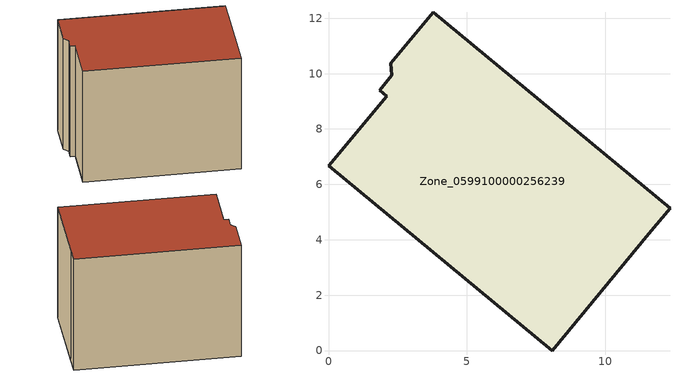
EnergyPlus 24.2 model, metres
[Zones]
Zone_0599100000256239
 floor ground (C_G): 2.25,10.38 3.78,12.21 12.33,5.14 11.56,4.21 8.07,0 0,6.68 2.11,9.19 1.85,9.4 2.28,9.94 z0
 wall outside (C_F): 11.56,4.21 12.33,5.14 3.78,12.21 2.25,10.38 2.28,9.94 1.85,9.4 2.11,9.19 0,6.68 8.07,0 11.56,4.21 z0:8.44
 roof outside (C_R): 3.78,12.21 2.25,10.38 2.28,9.94 1.85,9.4 2.11,9.19 0,6.68 8.07,0 11.56,4.21 12.33,5.14 z8.44
[BUILDING]
Pand.0599100000256239: North Axis=0; Terrain=City; Loads Convergence Tolerance Value=0.04; Temperature Convergence Tolerance Value=0.4; Solar Distribution=FullExterior; Maximum Number of Warmup Days=25; Minimum Number of Warmup Days=1
[Site:Location]
Rotterdam.The.Hague.AP_ZH_NLD Design_Conditions: Latitude=51.96; Longitude=4.45; Time Zone=1; Elevation=-4.5
[SITE:GROUNDTEMPERATURE:BUILDINGSURFACE]
18, 18, 18, 18, 18, 18, 18, 18, 18, 18, 18, 18
[MATERIAL] Thermal Absorptance=0.9; Solar Absorptance=0.7; Visible Absorptance=0.7
Name | Roughness | Thickness | Conductivity | Density | Specific Heat
G.TI.1946-1964 | MediumSmooth | 0.15 | 1 | 540 | 1210
F.TI.1946-1964 | Rough | 0.3 | 0.857143 | 1920 | 840
R.TI.1946-1964 | MediumRough | 0.2 | 0.277778 | 1500 | 1000
[CONSTRUCTION]
C_G: G.TI.1946-1964
C_F: F.TI.1946-1964
C_R: R.TI.1946-1964
[ZONE]
Zone_0599100000256239: Type=1; Multiplier=1; Ceiling Height=Autocalculate; Volume=Autocalculate; Floor Area=autocalculate; Part of Total Floor Area=Yes
[ZONEINFILTRATION:DESIGNFLOWRATE]
Infil_Zone_0599100000256239: Zone or ZoneList or Space or SpaceList=Zone_0599100000256239; Schedule=AlwaysOn; Design Flow Rate Calculation Method=Flow/Area; Flow Rate per Floor Area=0.003; Constant Term Coefficient=1; Temperature Term Coefficient=0; Velocity Term Coefficient=0; Velocity Squared Term Coefficient=0
[HVACTEMPLATE:ZONE:IDEALLOADSAIRSYSTEM]
Zone_0599100000256239: Maximum Heating Supply Air Temperature=50; Minimum Cooling Supply Air Temperature=13; Maximum Heating Supply Air Humidity Ratio=0.0156; Minimum Cooling Supply Air Humidity Ratio=0.0077; Heating Limit=NoLimit; Cooling Limit=NoLimit; Dehumidification Control Type=ConstantSensibleHeatRatio; Cooling Sensible Heat Ratio=0.7; Dehumidification Setpoint=60; Humidification Control Type=None; Humidification Setpoint=30; Outdoor Air Method=None; Outdoor Air Flow Rate per Person=0.00944; Outdoor Air Flow Rate per Zone Floor Area=0; Outdoor Air Flow Rate per Zone=0; Demand Controlled Ventilation Type=None; Outdoor Air Economizer Type=NoEconomizer; Heat Recovery Type=None; Sensible Heat Recovery Effectiveness=0.7; Latent Heat Recovery Effectiveness=0.65
[ZONECONTROL:THERMOSTAT]
ThermostatControl_Zone_0599100000256239: Zone or ZoneList=Zone_0599100000256239; Control Type Schedule=DualSetpointControlType; Control 1=Thermostat_Zone_0599100000256239; Temperature Difference Between Cutout And Setpoint=0
[THERMOSTATSETPOINT:DUALSETPOINT]
Thermostat_Zone_0599100000256239: Heating Setpoint Temperature Schedule=HeatingSetpoint_Zone_0599100000256239; Cooling Setpoint Temperature Schedule=CoolingSetpoint_Zone_0599100000256239
[SCHEDULE:COMPACT]
HeatingSetpoint_Zone_0599100000256239: Through: 12/31, For: AllDays, Until: 24:00, 21
CoolingSetpoint_Zone_0599100000256239: Through: 12/31, For: AllDays, Until: 24:00, 24
DualSetpointControlType: Through: 12/31, For: AllDays, Until: 24:00, 4
AlwaysOn: Through: 12/31, For: AllDays, Until: 24:00, 1
